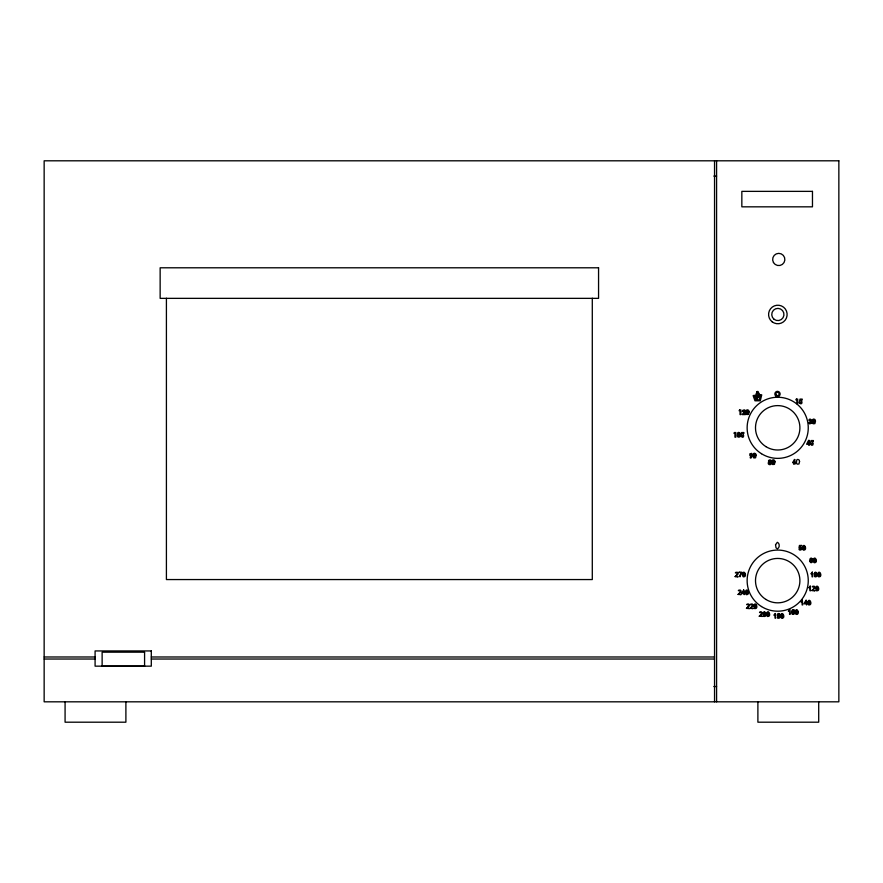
<?xml version="1.0" encoding="UTF-8"?>
<svg xmlns="http://www.w3.org/2000/svg" width="883" height="883" viewBox="0 0 883 883"><rect width="100%" height="100%" fill="white"/><g stroke="black" fill="none" stroke-linecap="round" stroke-linejoin="round"><path stroke-width="1.32" d="M713.828 176.092L716.588 176.092M44.15 656.985L95.088 656.985M151.302 656.985L714.546 656.985M44.15 659.027L95.088 659.027M151.302 659.027L714.546 659.027M713.828 686.533L716.588 686.533M818.707 701.819L818.707 722.195L757.89 722.195L757.89 701.819M716.588 160.805L716.588 701.819M714.546 160.805L714.546 701.819M592.294 298.233L592.294 579.557L166.412 579.557L166.412 298.233M125.894 701.819L125.894 722.195L65.077 722.195L65.077 701.819M756.886 391.798C755.616 409.204 761.124 388.476 756.886 391.798M740.429 434.425L739.811 436.953L738.045 437.118L737.316 436.036L737.57 433.078A1.402 1.402 0 0 1 738.806 432.416L739.921 432.891L740.429 434.425M749.137 411.842L748.519 414.37L746.753 414.535L746.025 413.454L746.278 410.496A1.402 1.402 0 0 1 747.515 409.833L748.629 410.308L749.137 411.842M756.168 455.275L755.561 457.802L753.795 457.957L753.056 456.886L753.309 453.928A1.402 1.402 0 0 1 754.546 453.266L755.671 453.741L756.168 455.275M775.02 461.831L774.413 464.37L772.647 464.524L771.919 463.454L772.172 460.496A1.402 1.402 0 0 1 773.409 459.822L774.523 460.297L775.02 461.831M799.568 461.467L798.949 463.994L797.183 464.149L796.455 463.078L796.709 460.12A1.402 1.402 0 0 1 797.945 459.447L799.06 459.922L799.568 461.467M815.495 421.092L814.888 423.619L813.122 423.785L812.382 422.703L812.636 419.745A1.402 1.402 0 0 1 813.872 419.083L814.998 419.557L815.495 421.092M744.866 574.524C742.901 580.716 742.901 568.321 744.866 574.524M747.835 592.327C745.87 598.519 745.87 586.124 747.835 592.327M756.212 606.29C754.248 612.493 754.248 600.087 756.212 606.29M765.395 614.149C763.431 620.341 763.442 607.945 765.395 614.149M769.016 614.149C767.051 620.341 767.062 607.945 769.016 614.149M783.188 615.893C781.223 622.096 781.223 609.689 783.188 615.893M797.669 612.051C795.704 618.255 795.715 605.848 797.669 612.051M804.943 547.758C802.978 553.961 802.989 541.555 804.943 547.758M810.241 602.625C808.276 608.829 808.287 596.422 810.241 602.625M815.737 560.396C813.773 566.588 813.773 554.182 815.737 560.396M816.576 574.524C814.612 580.716 814.612 568.321 816.576 574.524M818.1 588.486C816.135 594.689 816.135 582.283 818.1 588.486M820.186 574.524C818.221 580.716 818.232 568.321 820.186 574.524M791.61 611.544L791.83 613.597A1.479 1.479 0 0 0 792.548 614.303C794.899 615.396 795.451 610.87 792.956 611.367A1.325 1.325 0 0 0 792.15 611.952L792.735 610.296L794.435 610.352A1.181 1.181 0 0 0 793.751 609.756L792.316 609.976L791.61 611.544M742.46 573.773L742.879 576.411A1.225 1.225 0 0 0 743.618 576.864C747.813 576.996 743.983 568.762 742.46 573.773M745.429 591.588L745.848 594.226A1.225 1.225 0 0 0 746.577 594.678C750.771 594.811 746.952 586.566 745.429 591.588M753.806 605.55L754.225 608.188A1.225 1.225 0 0 0 754.965 608.641C759.159 608.773 755.329 600.528 753.806 605.55M762.989 613.398L763.409 616.036A1.225 1.225 0 0 0 764.148 616.5C768.342 616.621 764.523 608.387 762.989 613.398M766.61 613.398L767.029 616.036A1.225 1.225 0 0 0 767.769 616.5C771.963 616.621 768.144 608.387 766.61 613.398M780.782 615.153L781.19 617.791A1.225 1.225 0 0 0 781.93 618.243C786.124 618.376 782.305 610.131 780.782 615.153M795.263 611.312L795.682 613.95A1.225 1.225 0 0 0 796.422 614.402C800.616 614.535 796.797 606.29 795.263 611.312M802.537 547.019L802.956 549.656A1.225 1.225 0 0 0 803.696 550.109C807.89 550.241 804.071 541.996 802.537 547.019M807.835 601.886L808.254 604.524A1.225 1.225 0 0 0 808.994 604.976C813.188 605.109 809.358 596.864 807.835 601.886M813.331 559.645L813.751 562.283A1.225 1.225 0 0 0 814.49 562.736C818.684 562.868 814.854 554.634 813.331 559.645M814.17 573.773L814.579 576.411A1.225 1.225 0 0 0 815.318 576.864C819.512 576.996 815.693 568.762 814.17 573.773M815.693 587.747L816.113 590.385A1.225 1.225 0 0 0 816.841 590.837C821.035 590.97 817.216 582.725 815.693 587.747M817.779 573.773L818.199 576.411A1.225 1.225 0 0 0 818.938 576.864C823.133 576.996 819.314 568.762 817.779 573.773M780.175 615.771L779.744 617.659A1.446 1.446 0 0 1 778.994 618.199L778.011 618.199A1.148 1.148 0 0 1 777.338 617.603L779.424 617.118A2.859 2.859 0 0 0 779.612 616.113C777.923 618.199 775.627 613.718 778.585 613.519A1.49 1.49 0 0 1 779.744 614.06L780.175 615.771M771.4 463.111C771.587 465.186 768.033 465.186 768.221 463.111A1.192 1.192 0 0 1 769.093 462.03C766.863 460.639 771.002 458.476 771.212 461.081L770.528 462.03A1.192 1.192 0 0 1 771.4 463.111M735.12 576.621L738.188 576.82L735.903 576.268L738.067 573.983A1.391 1.391 0 0 0 738.155 573.177L737.327 572.239L735.881 572.339A1.225 1.225 0 0 0 735.351 572.912C737.415 572.471 738.541 573.42 735.12 576.621M738.089 594.425L741.146 594.623L738.861 594.071L741.025 591.787A1.391 1.391 0 0 0 741.124 590.981L740.296 590.043L738.85 590.142A1.225 1.225 0 0 0 738.32 590.716C740.384 590.274 741.499 591.224 738.089 594.425M746.466 608.387L749.535 608.586L747.25 608.045L749.413 605.76A1.391 1.391 0 0 0 749.501 604.943L748.674 604.005L747.228 604.104A1.225 1.225 0 0 0 746.698 604.678C748.762 604.237 749.888 605.197 746.466 608.387M750.086 608.387L753.144 608.586L750.859 608.045L753.022 605.76A1.391 1.391 0 0 0 753.122 604.943L752.294 604.005L750.848 604.104A1.225 1.225 0 0 0 750.318 604.678C752.382 604.237 753.497 605.197 750.086 608.387M759.27 616.246L762.338 616.444L760.053 615.893L762.217 613.608A1.391 1.391 0 0 0 762.305 612.802L761.477 611.864L760.031 611.963A1.225 1.225 0 0 0 759.512 612.537C761.565 612.096 762.691 613.045 759.27 616.246M811.974 590.584L815.031 590.782L812.746 590.23L814.91 587.946A1.391 1.391 0 0 0 814.998 587.14L814.181 586.202L812.735 586.301A1.225 1.225 0 0 0 812.205 586.875C814.258 586.433 815.384 587.394 811.974 590.584M794.071 612.868C792.217 616.411 792.04 609.358 794.071 612.868M769.314 460.97L770.318 461.202L769.336 460.926M801.356 548.531C801.367 551.169 798.232 547.681 799.159 549.59A1.358 1.358 0 0 0 799.799 550.043L801.598 549.568A1.645 1.645 0 0 0 801.941 548.784L801.322 547.206L799.634 547.261L799.888 546.014L801.753 545.462L799.435 545.462L798.983 547.857L800.771 547.548L801.356 548.531M777.724 614.866C779.038 618.762 780.274 611.776 777.724 614.866M739.579 434.8C738.011 440.209 737.857 429.624 739.579 434.8M748.287 412.218C746.72 417.626 746.565 407.041 748.287 412.218M755.329 455.65C753.718 461.036 753.618 450.473 755.329 455.65M774.181 462.206C772.614 467.615 772.459 457.03 774.181 462.206M775.539 544.712L776.025 547.846L777.327 548.796C779.877 548.023 779.877 543.078 777.327 542.305L775.539 544.712M814.656 421.467C813.088 426.875 812.934 416.29 814.656 421.467M810.263 561.158C811.797 564.789 812.846 558.42 810.263 561.158M812.735 561.356C809.612 566.411 808.276 555.528 812.448 558.762A1.181 1.181 0 0 1 812.492 559.535L811.852 560.164L812.735 561.356M739.546 576.213L740.075 576.82L741.852 572.228L738.839 572.228L741.113 572.769L739.546 576.213M744.568 411.246L742.239 414.591L745.451 414.591L745.451 413.774L743.795 413.774L745.186 412.096L745.23 410.518A1.336 1.336 0 0 0 744.358 409.878L742.835 410.275L742.36 411.478L743.773 410.672L744.568 411.246M793.751 462.615C794.148 465.131 795.749 461.202 793.751 462.615M751.599 454.734C750.307 456.864 750.318 452.582 751.599 454.734M801.389 402.273L800.66 403.034L799.06 402.604C802.415 406.246 802.757 401.048 800.649 399.922L802.205 399.922L802.205 399.094L799.998 399.094L799.424 401.677L801.389 402.273M743.067 435.716L742.349 436.478L740.738 436.047C744.093 439.69 744.446 434.491 742.338 433.365L743.883 433.365L743.883 432.538L741.676 432.538L741.102 435.109L743.067 435.716M812.526 443.73L811.797 444.491L810.197 444.061C813.552 447.703 813.905 442.515 811.786 441.368L813.342 441.368L813.342 440.551L811.135 440.551L810.561 443.123L812.526 443.73M811.952 559.226C810.285 561.676 810.318 556.72 811.952 559.226M770.539 463.122C769.325 465.595 768.64 461.014 770.539 463.122M811.013 422.383L810.439 423.134L808.662 422.438L809.623 423.862L811.698 423.178A1.446 1.446 0 0 0 811.874 422.361A1.192 1.192 0 0 0 810.991 421.279L811.632 420.065L810.164 419.083A1.402 1.402 0 0 0 809.115 419.679L808.883 420.33L810.771 420.176L809.854 421.71L811.013 422.383M792.978 462.295L793.74 464.226L795.484 463.752L795.44 461.941L794.336 461.412L795.141 459.822L794.413 459.447L792.978 462.295M752.459 454.789L750.903 458.145L750.175 457.78L750.98 456.191L749.877 455.661L749.833 453.851L751.576 453.376L752.459 454.789M760.517 394.778L759.336 399.844L756.058 399.844L754.402 395.253L753.133 395.65L754.976 400.805L760.296 400.805L761.742 394.867L760.517 394.778M756.588 392.88L755.484 395.926L756.588 397.019L756.588 392.88M739.579 409.955L739.071 410.772L740.042 410.772L740.042 414.591L740.903 414.591L740.903 409.955L739.579 409.955M734.468 432.538L733.961 433.365L734.943 433.365L734.943 437.173L735.793 437.173L735.793 432.538L734.468 432.538M796.4 399.094L795.881 399.922L796.863 399.922L796.863 403.741L797.713 403.741L797.713 399.094L796.4 399.094M775.285 613.519L773.938 615.241L775.075 614.546L775.075 618.188L775.649 618.188L775.285 613.519M812.294 572.14L810.947 573.862L812.084 573.177L812.084 576.82L812.658 576.82L812.294 572.14M789.777 609.678L788.42 611.4L789.568 610.705L789.568 614.347L790.142 614.347L789.777 609.678M810.197 586.113L808.85 587.835L809.987 587.14L809.987 590.782L810.561 590.782L810.197 586.113M802.338 600.252L800.991 601.974L802.139 601.279L802.139 604.921L802.713 604.921L802.338 600.252M808.596 440.429L806.598 444.248L808.607 444.248L808.607 445.187L809.468 445.187L809.468 440.429L808.596 440.429M808.607 441.864L807.559 443.421L808.607 443.421L808.607 441.864M743.596 590.882L742.139 592.99L743.596 592.99L743.596 590.882M806.002 601.18L804.545 603.288L806.002 603.288L806.002 601.18M743.707 589.965L741.577 593.508L743.596 593.508L744.17 594.623L744.799 592.99L744.17 592.99L743.707 589.965M806.113 600.263L803.983 603.806L806.002 603.806L806.576 604.921L807.205 603.288L806.576 603.288L806.113 600.263M759.667 395.926L758.563 397.019L758.563 392.88L759.667 395.926M838.85 160.805L44.15 160.805L44.15 701.819L838.85 701.819L838.85 160.805M812.47 191.368L741.841 191.368L741.841 206.832L812.47 206.832L812.47 191.368M598.564 267.792L160.143 267.792L160.143 298.355L598.564 298.355L598.564 267.792M151.302 650.937L95.088 650.937L95.088 666.157L151.302 666.157L151.302 650.937M144.58 652.173L102.13 652.173L102.13 666.212L144.58 666.212L144.58 652.173M775.793 396.003A2.638 2.638 0 0 0 780.086 394.425A2.638 2.638 0 0 0 776.576 391.5A2.638 2.638 0 0 0 775.793 396.003M776.444 395.231A1.623 1.623 0 0 0 779.093 394.26A1.623 1.623 0 0 0 776.919 392.449A1.623 1.623 0 0 0 776.444 395.231M774.093 319.304A6.115 6.115 0 0 0 783.905 315.341A6.115 6.115 0 0 0 775.561 308.818A6.115 6.115 0 0 0 774.093 319.304M772.139 321.798A9.283 9.283 0 0 0 787.04 315.772A9.283 9.283 0 0 0 774.38 305.882A9.283 9.283 0 0 0 772.139 321.798M761.488 453.719A30.563 30.563 0 0 0 808.243 428.895A30.563 30.563 0 0 0 763.365 400.816A30.563 30.563 0 0 0 761.488 453.719M765.925 446.632A22.207 22.207 0 0 0 799.888 428.597A22.207 22.207 0 0 0 767.283 408.2A22.207 22.207 0 0 0 765.925 446.632M773.464 262.527A6.115 6.115 0 0 0 784.049 262.527A6.115 6.115 0 0 0 778.751 253.355A6.115 6.115 0 0 0 773.464 262.527M761.488 606.544A30.563 30.563 0 0 0 808.243 581.72A30.563 30.563 0 0 0 763.365 553.641A30.563 30.563 0 0 0 761.488 606.544M765.925 599.458A22.207 22.207 0 0 0 799.888 581.422A22.207 22.207 0 0 0 767.283 561.025A22.207 22.207 0 0 0 765.925 599.458"/></g></svg>
